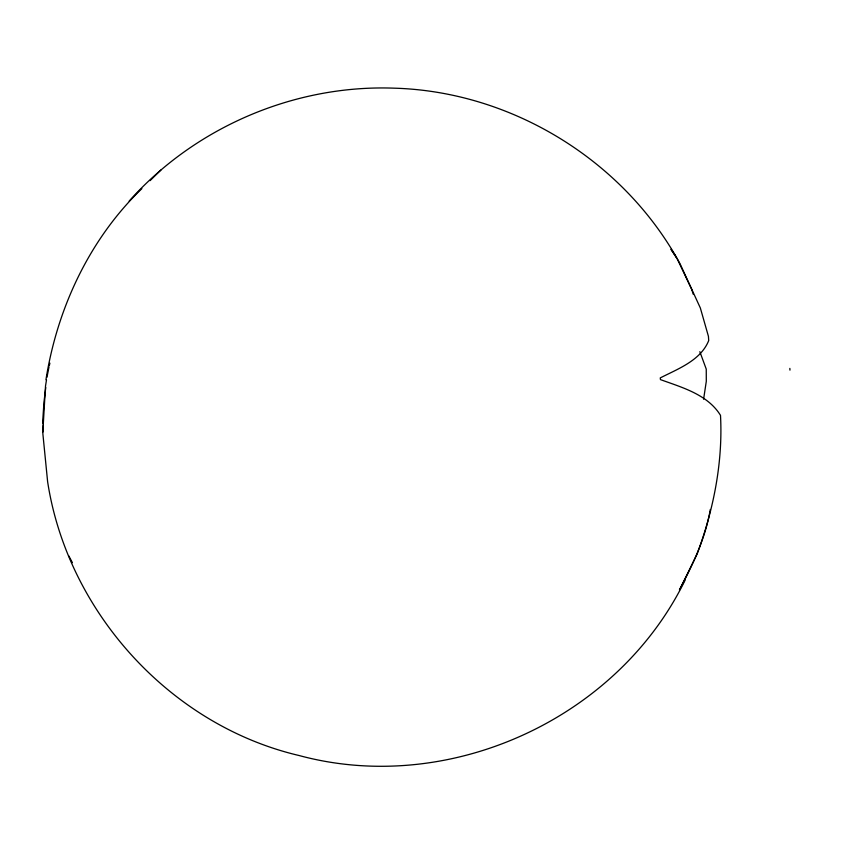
<?xml version="1.0" encoding="UTF-8"?>
<svg xmlns="http://www.w3.org/2000/svg" width="854" height="854" viewBox="0 0 854 854"><rect width="100%" height="100%" fill="white"/><g stroke="black" fill="none" stroke-linecap="round" stroke-linejoin="round"><path stroke-width="1.28" d="M685.068 580.229C617.079 719.388 448.617 795.907 299.146 755.534C170.32 725.345 67.615 612.072 47.621 481.72L42.849 433.586L43.266 424.705M42.828 431.975L45.529 385.891L46.5 379.934M45.764 387.556L43.981 401.956L42.721 420.99L42.7 423.178L43.362 423.125M703.6 399.192L706.301 381.311L706.247 369.12L699.842 351.667M46.949 377.319L49.009 366.921M45.956 379.731C57.239 308.241 89.521 239.141 141.881 188.606M710.304 509.475C705.479 538.041 692.872 564.547 679.442 589.965L697.099 554.107C713.474 509.945 723.018 462.473 720.498 415.343C707.614 394.463 682.079 387.47 660.441 379.603L660.27 377.906C678.076 368.821 700.782 360.42 708.713 340.565L708.436 336.359L700.344 307.984L680.051 263.801C623.975 160.445 511.493 91.389 393.961 88.165C294.758 84.557 195.31 126.968 129.178 201.064M49.308 365.672L49.884 363.174M150.08 180.642L160.926 170.01M676.165 256.99L670.998 249.315L677.211 258.858L691.697 289.325L693.245 294.267M68.832 555.943L72.398 562.658M789.854 368.405L789.961 370.134"/></g></svg>
